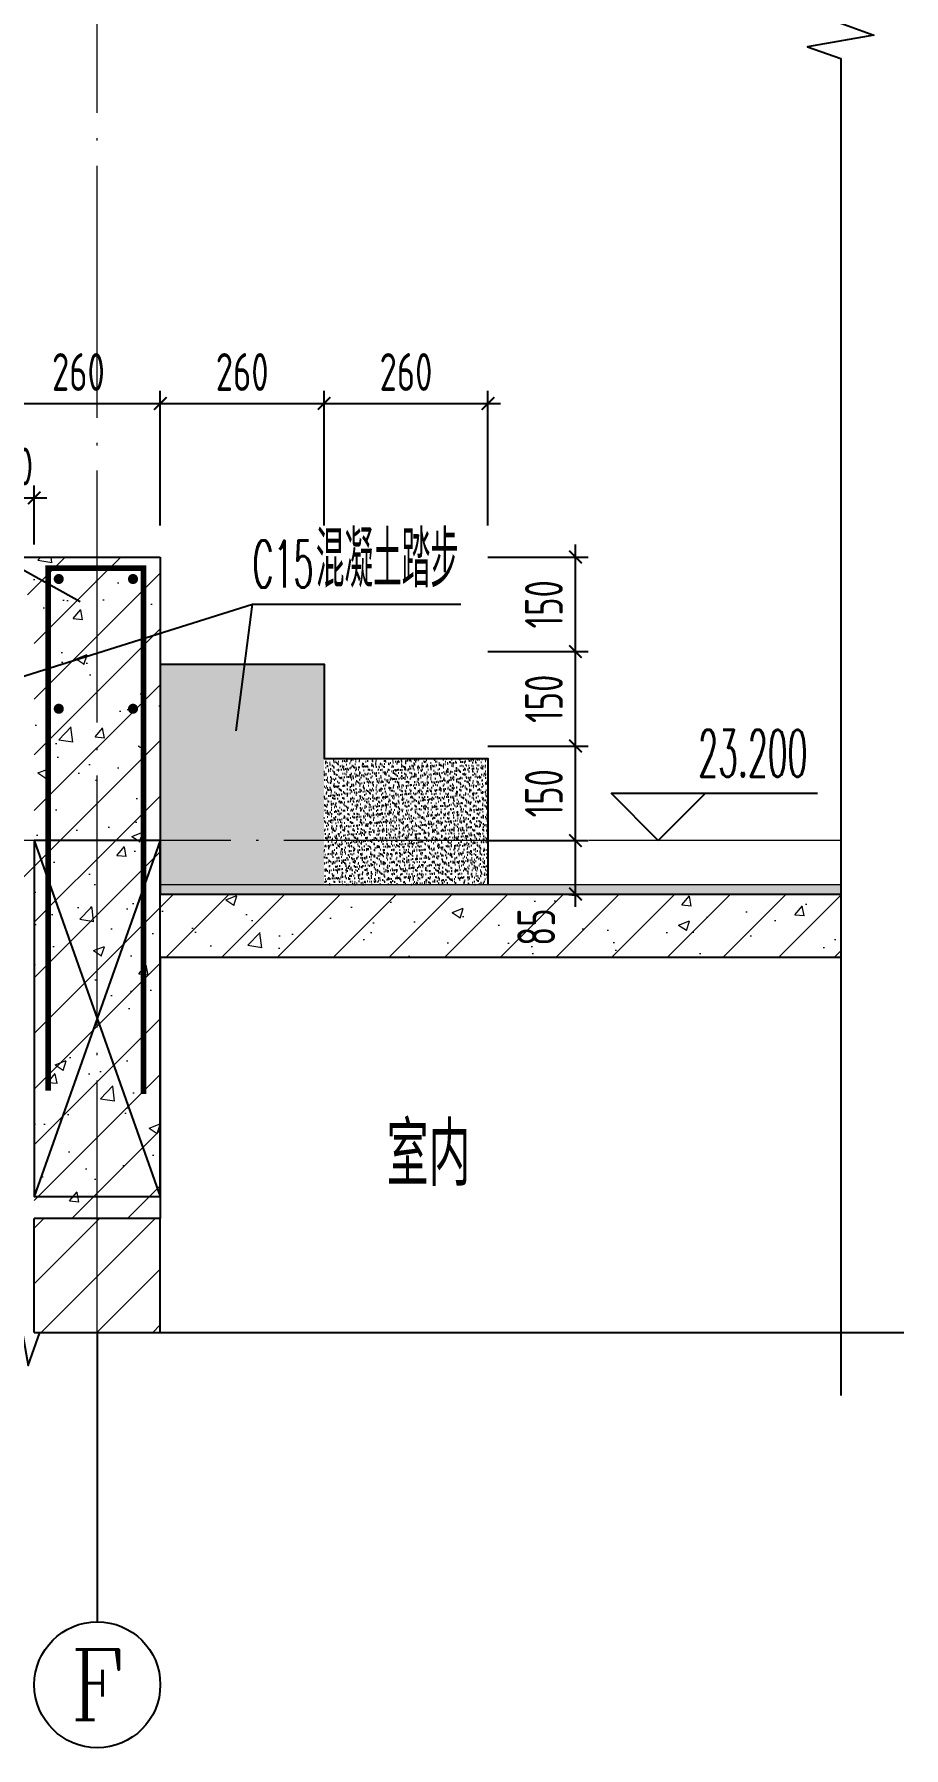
# Model space of a CAD drawing. Extents: x -668857 to 185752, y -270966 to 286822.
# Drawn here: x 157246 to 158626, y 133587 to 136307 of the extents above; entities that cross this region are included whole.
import ezdxf
from ezdxf.enums import TextEntityAlignment as Align

# ---------------------------------------------------------------- set-up
doc = ezdxf.new("R2010")
doc.units = 0
doc.header["$LTSCALE"] = 1000
doc.linetypes.add('DOTE', pattern=[2.42, 2, -0.2, 0.02, -0.2])
doc.layers.get('0').update_dxf_attribs({"linetype": 'CONTINUOUS'})
doc.layers.get('DEFPOINTS').update_dxf_attribs({"linetype": 'CONTINUOUS'})
for name, color, linetype in [('A-AXIS_TEXT', 7, 'CONTINUOUS'), ('AXIS', 3, 'CONTINUOUS'), ('DIM', 2, 'CONTINUOUS'), ('DIM_ELEV', 3, 'CONTINUOUS'), ('DIM_IDEN', 67, 'CONTINUOUS'), ('DIM_SYMB', 3, 'CONTINUOUS'), ('PUB_TEXT', 2, 'CONTINUOUS'), ('REIN', 6, 'CONTINUOUS'), ('S-大样-砼线', 7, 'CONTINUOUS'), ('S-引出线', 40, 'CONTINUOUS'), ('TEXT', 2, 'CONTINUOUS'), ('WALL', 5, 'CONTINUOUS'), ('立面-看线', 251, 'CONTINUOUS')]:
    doc.layers.add(name, color=color, linetype=linetype)
for name, color, linetype, lineweight in [('AXIS_TEXT', 7, 'CONTINUOUS', 20), ('DOTE', 19, 'DOTE', 9), ('PUB_HATCH', 8, 'CONTINUOUS', 9)]:
    doc.layers.add(name, color=color, linetype=linetype, lineweight=lineweight)
doc.styles.add('_TCH_AXIS', font='COMPLEX', dxfattribs={"bigfont": 'GBCBIG'})
doc.styles.add('_TCH_DIM', font='SIMPLEX.shx', dxfattribs={"width": 0.7, "bigfont": 'GBCBIG.shx'})
doc.styles.add('COMPLEX', font='COMPLEX')
doc.styles.add('DIM_FONT_T3', font='SIMPLEX', dxfattribs={"width": 0.705882, "bigfont": 'GBCBIG'})
doc.styles.add('TSSD_DIMENSION', font='Tssdeng.shx', dxfattribs={"width": 0.7, "bigfont": 'tssdchn.shx'})
doc.styles.add('TSSD_REIN', font='tssdeng.shx', dxfattribs={"width": 0.7, "height": 300, "bigfont": 'tssdchn.shx'})
doc.dimstyles.new('TSSD_20_20', dxfattribs={"dimtxt": 60, "dimasz": 20, "dimexe": 20, "dimexo": 50, "dimgap": 20, "dimtad": 1, "dimdec": 0, "dimzin": 0, "dimdsep": 46, "dimtxsty": 'TSSD_DIMENSION', "dimblk": 'ARCHTICK', "dimblk1": 'ARCHTICK', "dimblk2": 'ARCHTICK', "dimcen": 0, "dimdle": 20, "dimclrt": 7, "dimadec": 0, "dimazin": 0, "dimtfac": 1, "dimtdec": 0, "dimtix": 1, "dimtmove": 2, "dimatfit": 3, "dimfxl": 1, "dimtolj": 1, "dimtzin": 0, "dimarcsym": 0})
pattern_1 = [(45, (-525879.05, 291727.59), (-44.194174, 44.194174), []), (50, (-525879.05, 291727.59), (179.315046, -15.688034), [18.75, -206.25]), (355, (-525879.05, 291727.6), (-34.687833, 188.048033), [15, -165]), (100.4514, (-525864.1, 291726.28), (144.627345, 172.359886), [15.935047, -175.28553]), (46.1842, (-525879.05, 291777.6), (266.81026, -41.379754), [28.125, -309.375]), (96.6356, (-525856.82, 291774.14), (233.66568, 243.52947), [23.90257, -262.92825]), (351.1842, (-525879.05, 291777.6), (233.66549, 243.52965), [22.5, -247.5]), (21, (-525854.05, 291765.09), (149.226763, -100.654723), [18.75, -206.25]), (326, (-525854.05, 291765.1), (60.828833, 181.28751), [15, -165]), (71.4514, (-525841.61, 291756.7), (210.055657, 80.632624), [15.935047, -175.28553]), (37.5, (-525879.05, 291727.59), (3.039964, 83.2234635), [0, -163, 0, -167.5, 0, -165.625]), (7.5, (-525879.05, 291727.59), (65.767384, 98.602928), [0, -95.5, 0, -159.25, 0, -63.125]), (327.5, (-525934.8, 291727.59), (133.455609, -5.638718), [0, -62.5, 0, -195, 0, -258.75]), (317.5, (-525959.8, 291727.59), (145.796542, 25.026246), [0, -81.25, 0, -129.5, 0, -183.75])]

# ---------------------------------------------------------------- blocks, each defined once
blk = doc.blocks.new('_ArchTick')
at = {"color": 0, "linetype": 'ByBlock', "const_width": 0.15}
blk.add_lwpolyline([(-0.5, -0.5), (0.5, 0.5)], dxfattribs=at)
blk = doc.blocks.new('*D2283')
at = {"layer": 'DEFPOINTS', "color": 0, "transparency": 16777216}
for p in [(157938.7, 135027.3), (158104.7, 135027.3), (157938.7, 134942.3)]:
    blk.add_point(p, dxfattribs=at)
at = {"layer": 'DIM', "color": 0, "lineweight": -2, "transparency": 16777216}
for p, q in [((157988.7, 135027.3), (158124.7, 135027.3)), ((158104.7, 134922.3), (158104.7, 135047.3)), ((157988.7, 134942.3), (158124.7, 134942.3))]:
    blk.add_line(p, q, dxfattribs=at)
at = {"layer": 'DIM', "color": 0, "lineweight": -2, "transparency": 16777216, "xscale": 20, "yscale": 20, "zscale": 20}
for p, rotation in [((158104.7, 135027.3), 90), ((158104.7, 134942.3), 270)]:
    blk.add_blockref('_ArchTick', p, dxfattribs=dict(at, rotation=rotation))
at = {"layer": 'DIM', "color": 7, "transparency": 16777216, "insert": (158042.5, 134889.9), "char_height": 60, "attachment_point": 5, "rotation": 90, "style": 'TSSD_DIMENSION'}
blk.add_mtext('\\A1;85', dxfattribs=at)
blk = doc.blocks.new('*D2287')
at = {"layer": 'DEFPOINTS', "color": 0, "transparency": 16777216}
for p in [(157965.8, 135721.1), (157705.8, 135477.3), (157965.8, 135477.3)]:
    blk.add_point(p, dxfattribs=at)
at = {"layer": 'DIM', "color": 0, "lineweight": -2, "transparency": 16777216}
for p, q in [((157705.8, 135527.3), (157705.8, 135741.1)), ((157965.8, 135527.3), (157965.8, 135741.1)), ((157685.8, 135721.1), (157985.8, 135721.1))]:
    blk.add_line(p, q, dxfattribs=at)
at = {"layer": 'DIM', "color": 0, "lineweight": -2, "transparency": 16777216, "xscale": 20, "yscale": 20, "zscale": 20, "rotation": 180}
blk.add_blockref('_ArchTick', (157705.8, 135721.1), dxfattribs=at)
at = {"layer": 'DIM', "color": 0, "lineweight": -2, "transparency": 16777216, "xscale": 20, "yscale": 20, "zscale": 20}
blk.add_blockref('_ArchTick', (157965.8, 135721.1), dxfattribs=at)
at = {"layer": 'DIM', "color": 7, "transparency": 16777216, "insert": (157835.8, 135771.1), "char_height": 60, "attachment_point": 5, "style": 'TSSD_DIMENSION'}
blk.add_mtext('\\A1;260', dxfattribs=at)
blk = doc.blocks.new('*D2288')
at = {"layer": 'DEFPOINTS', "color": 0, "transparency": 16777216}
for p in [(157705.8, 135721.1), (157445.8, 135477.3), (157705.8, 135477.3)]:
    blk.add_point(p, dxfattribs=at)
at = {"layer": 'DIM', "color": 0, "lineweight": -2, "transparency": 16777216}
for p, q in [((157445.8, 135527.3), (157445.8, 135741.1)), ((157705.8, 135527.3), (157705.8, 135741.1)), ((157425.8, 135721.1), (157725.8, 135721.1))]:
    blk.add_line(p, q, dxfattribs=at)
at = {"layer": 'DIM', "color": 0, "lineweight": -2, "transparency": 16777216, "xscale": 20, "yscale": 20, "zscale": 20, "rotation": 180}
blk.add_blockref('_ArchTick', (157445.8, 135721.1), dxfattribs=at)
at = {"layer": 'DIM', "color": 0, "lineweight": -2, "transparency": 16777216, "xscale": 20, "yscale": 20, "zscale": 20}
blk.add_blockref('_ArchTick', (157705.8, 135721.1), dxfattribs=at)
at = {"layer": 'DIM', "color": 7, "transparency": 16777216, "insert": (157575.8, 135771.1), "char_height": 60, "attachment_point": 5, "style": 'TSSD_DIMENSION'}
blk.add_mtext('\\A1;260', dxfattribs=at)
blk = doc.blocks.new('*D2289')
at = {"layer": 'DEFPOINTS', "color": 0, "transparency": 16777216}
for p in [(157445.8, 135721.1), (157185.8, 135477.3), (157445.8, 135477.3)]:
    blk.add_point(p, dxfattribs=at)
at = {"layer": 'DIM', "color": 0, "lineweight": -2, "transparency": 16777216}
for p, q in [((157185.8, 135527.3), (157185.8, 135741.1)), ((157445.8, 135527.3), (157445.8, 135741.1)), ((157165.8, 135721.1), (157465.8, 135721.1))]:
    blk.add_line(p, q, dxfattribs=at)
at = {"layer": 'DIM', "color": 0, "lineweight": -2, "transparency": 16777216, "xscale": 20, "yscale": 20, "zscale": 20, "rotation": 180}
blk.add_blockref('_ArchTick', (157185.8, 135721.1), dxfattribs=at)
at = {"layer": 'DIM', "color": 0, "lineweight": -2, "transparency": 16777216, "xscale": 20, "yscale": 20, "zscale": 20}
blk.add_blockref('_ArchTick', (157445.8, 135721.1), dxfattribs=at)
at = {"layer": 'DIM', "color": 7, "transparency": 16777216, "insert": (157315.8, 135771.1), "char_height": 60, "attachment_point": 5, "style": 'TSSD_DIMENSION'}
blk.add_mtext('\\A1;260', dxfattribs=at)
blk = doc.blocks.new('*D2291')
at = {"layer": 'DEFPOINTS', "color": 0, "transparency": 16777216}
for p in [(157915.9, 135477.3), (158104.8, 135477.3), (157915.8, 135327.3)]:
    blk.add_point(p, dxfattribs=at)
at = {"layer": 'DIM', "color": 0, "lineweight": -2, "transparency": 16777216}
for p, q in [((158104.7, 135307.3), (158104.8, 135497.3)), ((157965.9, 135477.3), (158124.8, 135477.3)), ((157965.8, 135327.3), (158124.7, 135327.3))]:
    blk.add_line(p, q, dxfattribs=at)
at = {"layer": 'DIM', "color": 0, "lineweight": -2, "transparency": 16777216, "xscale": 20, "yscale": 20, "zscale": 20}
for p, rotation in [((158104.8, 135477.3), 89.99143746800853), ((158104.7, 135327.3), 269.9914374680085)]:
    blk.add_blockref('_ArchTick', p, dxfattribs=dict(at, rotation=rotation))
at = {"layer": 'DIM', "color": 7, "transparency": 16777216, "insert": (158054.7, 135402.3), "char_height": 60, "attachment_point": 5, "rotation": 89.9914, "style": 'TSSD_DIMENSION'}
blk.add_mtext('\\A1;150', dxfattribs=at)
blk = doc.blocks.new('*D2292')
at = {"layer": 'DEFPOINTS', "color": 0, "transparency": 16777216}
for p in [(157915.8, 135327.3), (158104.7, 135327.3), (157915.8, 135177.3)]:
    blk.add_point(p, dxfattribs=at)
at = {"layer": 'DIM', "color": 0, "lineweight": -2, "transparency": 16777216}
for p, q in [((157965.8, 135327.3), (158124.7, 135327.3)), ((158104.7, 135157.3), (158104.7, 135347.3)), ((157965.8, 135177.3), (158124.7, 135177.3))]:
    blk.add_line(p, q, dxfattribs=at)
at = {"layer": 'DIM', "color": 0, "lineweight": -2, "transparency": 16777216, "xscale": 20, "yscale": 20, "zscale": 20}
for p, rotation in [((158104.7, 135327.3), 89.99143746796419), ((158104.7, 135177.3), 269.9914374679641)]:
    blk.add_blockref('_ArchTick', p, dxfattribs=dict(at, rotation=rotation))
at = {"layer": 'DIM', "color": 7, "transparency": 16777216, "insert": (158054.7, 135252.3), "char_height": 60, "attachment_point": 5, "rotation": 89.9914, "style": 'TSSD_DIMENSION'}
blk.add_mtext('\\A1;150', dxfattribs=at)
blk = doc.blocks.new('*D2293')
at = {"layer": 'DEFPOINTS', "color": 0, "transparency": 16777216}
for p in [(157915.8, 135177.3), (158104.7, 135177.3), (157915.8, 135027.3)]:
    blk.add_point(p, dxfattribs=at)
at = {"layer": 'DIM', "color": 0, "lineweight": -2, "transparency": 16777216}
for p, q in [((158104.7, 135007.3), (158104.7, 135197.3)), ((157965.8, 135177.3), (158124.7, 135177.3)), ((157965.8, 135027.3), (158124.7, 135027.3))]:
    blk.add_line(p, q, dxfattribs=at)
at = {"layer": 'DIM', "color": 0, "lineweight": -2, "transparency": 16777216, "xscale": 20, "yscale": 20, "zscale": 20}
for p, rotation in [((158104.7, 135177.3), 89.991437468004), ((158104.7, 135027.3), 269.991437468004)]:
    blk.add_blockref('_ArchTick', p, dxfattribs=dict(at, rotation=rotation))
at = {"layer": 'DIM', "color": 7, "transparency": 16777216, "insert": (158054.7, 135102.3), "char_height": 60, "attachment_point": 5, "rotation": 89.9914, "style": 'TSSD_DIMENSION'}
blk.add_mtext('\\A1;150', dxfattribs=at)
blk = doc.blocks.new('*D2295')
at = {"layer": 'DEFPOINTS', "color": 0, "transparency": 16777216}
for p in [(157245.8, 135571.1), (157185.8, 135447.3), (157245.8, 135447.3)]:
    blk.add_point(p, dxfattribs=at)
at = {"layer": 'DIM', "color": 0, "lineweight": -2, "transparency": 16777216}
for p, q in [((157185.8, 135571.1), (157165.8, 135571.1)), ((157185.8, 135497.3), (157185.8, 135591.1)), ((157185.8, 135571.1), (157245.8, 135571.1)), ((157245.8, 135497.3), (157245.8, 135591.1)), ((157245.8, 135571.1), (157265.8, 135571.1))]:
    blk.add_line(p, q, dxfattribs=at)
at = {"layer": 'DIM', "color": 0, "lineweight": -2, "transparency": 16777216, "xscale": 20, "yscale": 20, "zscale": 20}
blk.add_blockref('_ArchTick', (157185.8, 135571.1), dxfattribs=at)
at = {"layer": 'DIM', "color": 0, "lineweight": -2, "transparency": 16777216, "xscale": 20, "yscale": 20, "zscale": 20, "rotation": 180}
blk.add_blockref('_ArchTick', (157245.8, 135571.1), dxfattribs=at)
at = {"layer": 'DIM', "color": 7, "transparency": 16777216, "insert": (157215.8, 135621.1), "char_height": 60, "attachment_point": 5, "style": 'TSSD_DIMENSION'}
blk.add_mtext('\\A1;60', dxfattribs=at)
blk = doc.blocks.new('_AXISO')
blk.add_circle((0, 0), 0.5)
at = {"layer": 'A-AXIS_TEXT', "style": 'COMPLEX', "width": 1.041667}
blk.add_attdef('A', text='', height=0.56, dxfattribs=at).set_placement((-0.25, -0.28), (0.25, -0.28), align=Align.FIT)
blk = doc.blocks.new('20210809.04175823')
at = {"layer": 'REIN', "const_width": 9}
blk.add_lwpolyline([(87795.5, 66684), (87795.5, 67513.4), (87946.6, 67513.4), (87946.6, 66678.4)], dxfattribs=at)
at = {"layer": 'REIN', "const_width": 8}
for points in [[(87808.2, 67496.1, 1), (87816.2, 67496.1, 1)], [(87926, 67496.1, 1), (87934, 67496.1, 1)], [(87808.2, 67290.1, 1), (87816.2, 67290.1, 1)], [(87926, 67290.1, 1), (87934, 67290.1, 1)]]:
    blk.add_lwpolyline(points, format="xyb", close=True, dxfattribs=at)
at = {"layer": 'S-大样-砼线'}
for p, q in [((87773.3, 67080.9), (87973.3, 66515.9)), ((87973.3, 67080.9), (87773.3, 66515.9))]:
    blk.add_line(p, q, dxfattribs=at)
blk.add_lwpolyline([(87973.3, 67080.9), (87773.3, 67080.9), (87773.3, 66515.9), (87973.3, 66515.9)], close=True, dxfattribs=at)
at = {"layer": 'S-引出线'}
blk.add_lwpolyline([(87846.2, 67460.1), (87472.9, 67667.2), (87154.5, 67667.2)], dxfattribs=at)
at = {"layer": 'TEXT', "style": 'TSSD_REIN', "width": 0.7}
for s, p in [('%%1328@200', (87164, 67674.1)), ('4%%1328', (87200.1, 67585))]:
    blk.add_text(s, height=75, rotation=0, dxfattribs=at).set_placement(p)

msp = doc.modelspace()

# ---------------------------------------------------------------- hatches: boundary and pattern name
at = {"layer": 'PUB_HATCH'}
h = msp.add_hatch(dxfattribs=at)
h.set_pattern_fill('钢筋混凝土', color=256, scale=25, style=0)
h.set_pattern_definition(pattern_1)
h.paths.add_polyline_path([(157185.78, 135417.3), (157245.78, 135417.3), (157445.78, 135477.3), (157185.78, 135477.3)])
h = msp.add_hatch(dxfattribs=at)
h.set_pattern_fill('钢筋混凝土', color=256, scale=25, style=0)
h.set_pattern_definition(pattern_1)
h.paths.add_polyline_path([(157445.78, 135477.3), (157245.78, 135417.3), (157245.78, 135027.3), (157312.45, 134987.3), (157445.78, 135027.3)])
h = msp.add_hatch(dxfattribs=at)
h.set_pattern_fill('钢筋混凝土', color=256, scale=25, style=0)
h.set_pattern_definition(pattern_1)
h.paths.add_polyline_path([(155927.5, 134907.3), (157245.78, 134907.3), (157312.45, 134987.3), (157245.78, 135027.3), (155927.5, 135027.3)])
h = msp.add_hatch(dxfattribs=at)
h.set_pattern_fill('钢筋混凝土', color=256, scale=25, style=0)
h.set_pattern_definition(pattern_1)
h.paths.add_polyline_path([(157312.45, 134987.3), (157245.78, 134907.3), (157245.78, 134942.3), (157379.12, 134908.97), (157445.78, 134942.3), (157445.78, 135027.3)])
h = msp.add_hatch(dxfattribs=at)
h.set_pattern_fill('钢筋混凝土', color=256, scale=25, style=0)
h.set_pattern_definition(pattern_1)
h.paths.add_polyline_path([(157379.12, 134908.97), (157245.78, 134942.3), (157245.78, 134427.3), (157445.78, 134427.3), (157445.78, 134842.3)])
h = msp.add_hatch(dxfattribs=at)
h.set_pattern_fill('钢筋混凝土', color=256, scale=25, style=0)
h.set_pattern_definition(pattern_1)
h.paths.add_polyline_path([(157379.12, 134908.97), (157445.78, 134842.3), (158525.78, 134842.3), (158525.78, 134942.3), (157445.78, 134942.3)])
h = msp.add_hatch(dxfattribs=at)
h.set_pattern_fill('普通砖', color=256, scale=25, style=0)
h.set_pattern_definition([(45, (-525879.05, 291772.47), (-44.1941915, 44.1941915), [])])
h.paths.add_polyline_path([(157445.79, 134246.54), (157445.79, 134427.3), (157245.79, 134427.3), (157245.79, 134246.54)])
at = {"layer": '立面-看线'}
h = msp.add_hatch(dxfattribs=at)
h.set_pattern_fill('碎沙', color=256, scale=4)
h.set_pattern_definition([(37.5, (-643687.4566, -250056.984), (-0.32000626, 9.78826475), [0, -7.7216, 0, -8.636, 0, -8.255]), (7.5, (-643687.457, -250056.984), (8.99046566, 14.33650201), [0, -4.1656, 0, -6.9596, 0, -2.667]), (327.5, (-643693.705, -250056.984), (15.819847405, 0.02874369), [0, -2.54, 0, -9.144, 0, -11.938]), (317.5, (-643693.705, -250056.984), (15.27112905, 4.45858647), [0, -1.27, 0, -5.9944, 0, -6.858])])
edge = h.paths.add_edge_path()
edge.add_line((157705.78, 134957.3), (157705.78, 135307.3))
edge.add_line((157705.78, 135307.3), (157445.78, 135307.3))
edge.add_line((157445.78, 135302.3), (157445.78, 134977.3))
edge.add_line((157445.78, 134957.3), (157705.01, 134957.3))
h = msp.add_hatch(dxfattribs=at)
h.set_pattern_fill('碎沙', color=256, scale=4)
h.set_pattern_definition([(37.5, (-643347.4566, -250296.317), (-0.32000626, 9.78826475), [0, -7.7216, 0, -8.636, 0, -8.255]), (7.5, (-643347.457, -250296.317), (8.99046566, 14.33650201), [0, -4.1656, 0, -6.9596, 0, -2.667]), (327.5, (-643353.705, -250296.317), (15.819847405, 0.02874369), [0, -2.54, 0, -9.144, 0, -11.938]), (317.5, (-643353.705, -250296.317), (15.27112905, 4.45858647), [0, -1.27, 0, -5.9944, 0, -6.858])])
h.paths.add_polyline_path([(157965.78, 134957.3), (157965.78, 135157.3), (157705.78, 135157.3), (157705.78, 134957.3)])
h = msp.add_hatch(dxfattribs=at)
h.set_pattern_fill('HONEY', color=256, scale=7)
h.set_pattern_definition([(0, (-643903.486, -250419.65), (16.66875, 9.623705), [11.1125, -22.225]), (120, (-643903.486, -250419.65), (-16.66874801, 9.62370845), [11.1125, -22.225]), (60, (-643903.486, -250419.65), (1.99e-06, 19.24741345), [-22.225, 11.1125])])
h.paths.add_polyline_path([(158525.78, 134942.3), (158525.78, 134957.3), (157445.78, 134957.3), (157445.78, 134942.3)])

# ---------------------------------------------------------------- linework, layer by layer
at = {"layer": 'AXIS'}
msp.add_line((157345.81, 134246.54), (157345.81, 133787.15), dxfattribs=at)
at = {"layer": 'DIM_ELEV', "color": 3}
for p, q in [((158236.18, 135027.3), (158161.18, 135102.3)), ((158161.18, 135102.3), (158489.18, 135102.3)), ((158236.18, 135027.3), (158311.18, 135102.3))]:
    msp.add_line(p, q, dxfattribs=at)
at = {"layer": 'DIM_IDEN'}
for p, q in [((157076.5, 135240.42), (157592.03, 135402.72)), ((157566.3, 135201.41), (157592.03, 135402.72)), ((157592.03, 135402.72), (157922.62, 135402.72))]:
    msp.add_line(p, q, dxfattribs=at)
at = {"layer": 'DIM_SYMB'}
for points in [[(158525.79, 138447.41), (158525.79, 136325.1), (158578.29, 136305.99), (158473.29, 136287.48), (158525.79, 136268.85), (158525.78, 134146.54)], [(155827.5, 134246.54), (157198.52, 134246.54), (157217.63, 134299.04), (157236.14, 134194.04), (157254.77, 134246.54), (158625.78, 134246.54)]]:
    msp.add_lwpolyline(points, dxfattribs=at)
at = {"layer": 'DOTE', "color": 1, "linetype": 'DOTE', "ltscale": 0.2}
for p, q in [((157345.78, 134246.54), (157345.78, 139027.3)), ((158525.78, 135027.3), (155776.31, 135027.3))]:
    msp.add_line(p, q, dxfattribs=at)
at = {"layer": 'PUB_HATCH', "color": 215, "true_color": 0xa953a0}
msp.add_line((157445.78, 134957.3), (158525.78, 134957.3), dxfattribs=at)
at = {"layer": 'WALL'}
for p, q in [((157185.78, 135477.3), (157445.78, 135477.3)), ((157445.78, 135477.3), (157445.78, 135027.3)), ((157445.78, 135027.3), (157445.78, 134942.3)), ((157445.78, 134942.3), (158525.78, 134942.3)), ((158525.78, 134942.3), (158525.78, 134842.3)), ((157445.78, 134842.3), (158525.78, 134842.3)), ((157445.78, 134842.3), (157445.78, 134427.3)), ((157445.78, 134427.3), (157245.78, 134427.3)), ((157245.79, 134246.54), (157245.79, 134427.3)), ((157445.79, 134246.54), (157445.79, 134427.3)), ((157245.79, 134246.54), (157445.79, 134246.54))]:
    msp.add_line(p, q, dxfattribs=at)
msp.add_lwpolyline([(157445.78, 135307.3), (157705.78, 135307.3), (157705.78, 135157.3), (157965.78, 135157.3), (157965.78, 134957.3)], dxfattribs=at)

# ---------------------------------------------------------------- block references
at = {"layer": 'AXIS'}
ref = msp.add_blockref('_AXISO', (157345.81, 133687.15), dxfattribs=dict(at, xscale=200, yscale=200, zscale=200))
ref.add_attrib('A', 'F', dxfattribs={"layer": 'AXIS_TEXT', "height": 111.36, "style": '_TCH_AXIS'}).set_placement((157303.38, 133631.47), (157388.23, 133631.47), align=Align.FIT)
at = {"layer": 'REIN'}
msp.add_blockref('20210809.04175823', (69472.49, 67946.36), dxfattribs=at)

# ---------------------------------------------------------------- texts
at = {"layer": 'PUB_TEXT'}
for s, height, style, width, p in [('混凝土踏步', 89.362, 'DIM_FONT_T3', 0.705882, (157692.68, 135428.97)), ('C15', 74.375, 'DIM_FONT_T3', 0.49827, (157592.09, 135428.97)), ('室内', 100, 'TSSD_REIN', 0.7, (157805.03, 134479.32))]:
    msp.add_text(s, height=height, dxfattribs=dict(at, style=style, width=width)).set_placement(p)
at = {"layer": 'PUB_TEXT', "color": 3, "style": '_TCH_DIM', "width": 0.494118}
msp.add_text('23.200', height=74.375, dxfattribs=at).set_placement((158299.68, 135128.55))

# ---------------------------------------------------------------- dimensions: what is measured, and where the dimension line sits
at = {"layer": 'DIM'}
for p1, p2, distance, picture, middle in [((157185.78, 135477.3), (157445.78, 135477.3), 243.82, '*D2289', (157315.78, 135771.12)), ((157445.78, 135477.3), (157705.78, 135477.3), 243.82, '*D2288', (157575.78, 135771.12)), ((157705.78, 135477.3), (157965.78, 135477.3), 243.82, '*D2287', (157835.78, 135771.12)), ((157185.78, 135447.3), (157245.78, 135447.3), 123.82, '*D2295', (157215.78, 135621.12)), ((157915.83, 135327.3), (157915.85, 135477.3), -188.9, '*D2291', (158054.74, 135402.28)), ((157915.81, 135177.3), (157915.83, 135327.3), -188.9, '*D2292', (158054.72, 135252.28)), ((157915.78, 135027.3), (157915.81, 135177.3), -188.9, '*D2293', (158054.69, 135102.28))]:
    dim = msp.add_aligned_dim(p1=p1, p2=p2, distance=distance, dimstyle='TSSD_20_20', dxfattribs=at)
    dim.commit()
    dim.dimension.update_dxf_attribs({"geometry": picture, "text_midpoint": middle})
dim = msp.add_linear_dim(base=(158104.68, 135027.27), p1=(157938.72, 134942.27), p2=(157938.72, 135027.27), angle=90, dimstyle='TSSD_20_20', dxfattribs=at)
dim.commit()
dim.dimension.update_dxf_attribs({"geometry": '*D2283', "text_midpoint": (158042.5, 134889.86), "dimtype": 161})

doc.saveas('drawing.dxf')
